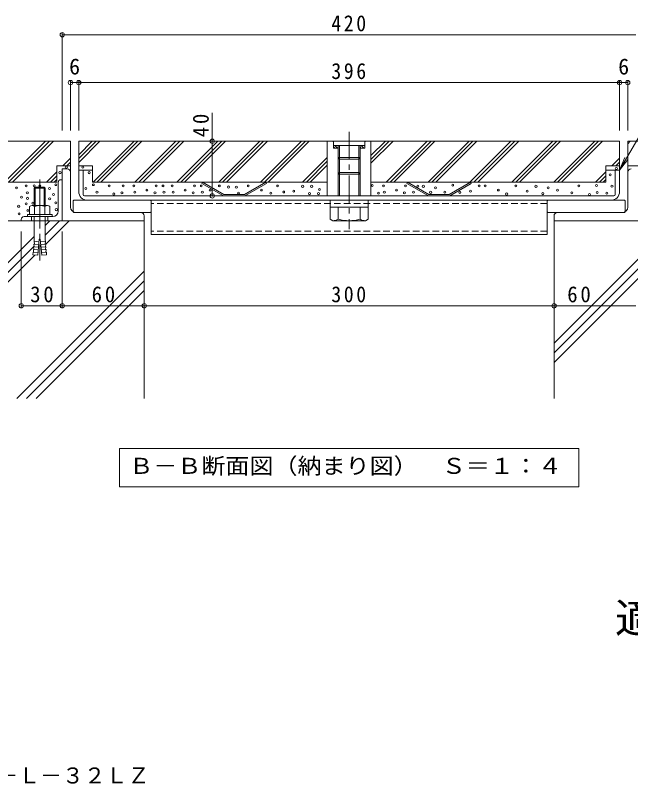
# Model space of a CAD drawing. Units: millimetres at full size, sheet at 1:4; some dimension numbers follow another scale. Extents: x -1026 to 1093, y -781 to 547.
# Drawn here: x 394 to 844, y -781 to -217 of the extents above; entities that cross this region are included whole.
import ezdxf
from ezdxf.enums import TextEntityAlignment as Align

# ---------------------------------------------------------------- set-up
doc = ezdxf.new("R2010")
doc.units = ezdxf.units.MM
doc.header["$LTSCALE"] = 4
doc.header["$PDMODE"] = 32
doc.header["$PDSIZE"] = 3.2
for name, pattern in [('CHAIN1', [8, 5, -1, 1, -1]), ('CHAIN2', [12, 9, -1, 1, -1]), ('DASHED1', [1.8, 1.2, -0.6])]:
    doc.linetypes.add(name, pattern=pattern)
for name, color, linetype, lineweight in [('4-0_通り芯', 7, 'Continuous', 18), ('4-1_躯体', 2, 'Continuous', 18), ('4-2_仕上', 3, 'Continuous', 18), ('4-3_寸法', 4, 'Continuous', 18), ('4-4_文字', 7, 'Continuous', 18), ('4-5_建具', 7, 'Continuous', 18), ('4-6_間仕切', 6, 'Continuous', 18), ('4-7_木断面', 5, 'Continuous', 9), ('4-8_ハッチ', 5, 'Continuous', 9), ('4-9_記号', 134, 'Continuous', 9), ('4-A_インテリア', 3, 'Continuous', 18), ('4-F_断熱材', 2, 'Continuous', 18)]:
    doc.layers.add(name, color=color, linetype=linetype, lineweight=lineweight)
doc.layers.add('F-5_F-5ﾚｲﾔ', color=2, linetype='Continuous')
doc.styles.add('ＭＳ ゴシック', font='')
doc.styles.get('ＭＳ ゴシック').set_extended_font_data('MS Gothic')

msp = doc.modelspace()

# ---------------------------------------------------------------- linework, layer by layer
at = {"layer": '4-0_通り芯'}
for p, q in [((426.177, -367.189), (415.657, -377.708)), ((419.106, -367.189), (415.657, -370.637)), ((433.268, -367.189), (415.967, -384.489)), ((788.157, -367.189), (788.157, -497.479)), ((788.157, -367.189), (946.899, -367.189)), ((407.657, -378.657), (329.415, -456.899)), ((407.502, -385.883), (329.415, -463.97)), ((860.37, -384.687), (788.157, -456.899)), ((408.098, -392.358), (329.415, -471.041)), ((859.876, -392.251), (788.157, -463.97)), ((866.708, -392.49), (788.157, -471.041)), ((488.157, -404.223), (394.901, -497.479)), ((488.157, -411.294), (401.972, -497.479)), ((488.157, -418.365), (409.043, -497.479))]:
    msp.add_line(p, q, dxfattribs=at)
msp.add_lwpolyline([(329.415, -367.189), (488.157, -367.189), (488.157, -497.479)], dxfattribs=at)
at = {"layer": '4-1_躯体'}
for p, q in [((546.221, -348.988), (530.401, -339.855)), ((530.901, -338.989), (530.414, -339.832)), ((546.489, -347.988), (530.901, -338.989)), ((561.491, -347.988), (577.078, -338.989)), ((577.578, -339.855), (561.759, -348.988)), ((577.078, -338.989), (577.578, -339.855)), ((696.221, -348.988), (680.401, -339.855)), ((680.901, -338.989), (680.414, -339.832)), ((696.489, -347.988), (680.901, -338.989)), ((727.578, -339.855), (711.759, -348.988)), ((727.078, -338.989), (727.578, -339.855)), ((546.489, -347.988), (561.491, -347.988))]:
    msp.add_line(p, q, dxfattribs=at)
msp.add_lwpolyline([(696.489, -347.988), (711.491, -347.988), (727.078, -338.989)], dxfattribs=at)
at = {"layer": '4-2_仕上'}
for p, q in [((440.168, -345.788), (440.168, -330.188)), ((440.168, -330.188), (450.168, -330.188)), ((443.368, -347.988), (443.368, -330.188)), ((826.167, -330.188), (836.167, -330.188)), ((832.967, -347.988), (832.967, -330.188)), ((836.167, -345.788), (836.167, -330.188)), ((444.368, -348.988), (831.967, -348.988)), ((829.767, -352.188), (446.568, -352.188))]:
    msp.add_line(p, q, dxfattribs=at)
for centre, radius, start, end in [((446.568, -345.788), 6.4, 180, 270), ((444.368, -347.988), 1, 180, 270), ((829.767, -345.788), 6.4, 270, 0), ((831.967, -347.988), 1, 270, 0)]:
    msp.add_arc(centre, radius, start, end, dxfattribs=at)
at = {"layer": '4-3_寸法'}
for p, q in [((431.657, -329.189), (428.157, -329.189)), ((428.157, -367.189), (428.157, -329.189)), ((434.157, -357.189), (434.157, -331.689)), ((842.157, -357.189), (842.157, -331.689)), ((438.158, -361.189), (485.658, -361.189)), ((488.157, -363.689), (488.157, -367.189)), ((788.157, -363.689), (788.157, -367.189)), ((838.157, -361.189), (790.657, -361.189)), ((428.157, -367.189), (488.157, -367.189)), ((848.157, -367.189), (788.157, -367.189))]:
    msp.add_line(p, q, dxfattribs=at)
for centre, radius, start, end in [((431.657, -331.689), 2.5, 0, 90), ((844.657, -331.689), 2.5, 90, 180), ((438.158, -357.189), 4, 180, 270), ((838.157, -357.189), 4, 270, 0), ((485.658, -363.689), 2.5, 0, 90), ((790.657, -363.689), 2.5, 90, 180)]:
    msp.add_arc(centre, radius, start, end, dxfattribs=at)
at = {"layer": '4-4_文字'}
for p, q in [((428.157, -229.788), (428.157, -300.988)), ((428.157, -230.988), (848.157, -230.988)), ((434.178, -264.788), (434.178, -300.988)), ((440.168, -264.788), (440.168, -300.988)), ((836.167, -264.788), (836.167, -300.988)), ((842.157, -264.788), (842.157, -300.988)), ((440.168, -265.988), (434.178, -265.988)), ((440.168, -265.988), (836.167, -265.988)), ((836.167, -265.988), (842.157, -265.988)), ((537.966, -308.988), (537.966, -288.087)), ((537.966, -348.988), (537.966, -308.988)), ((398.157, -430.71), (398.157, -375.189)), ((428.157, -430.71), (428.157, -375.189)), ((488.157, -432.253), (488.157, -377.189)), ((788.157, -432.253), (788.157, -377.189)), ((398.157, -429.51), (428.157, -429.51)), ((428.157, -429.51), (488.157, -429.51)), ((488.157, -429.51), (788.157, -429.51)), ((788.157, -429.51), (848.157, -429.51))]:
    msp.add_line(p, q, dxfattribs=at)
for p in [(428.157, -230.988), (434.178, -265.988), (440.168, -265.988), (836.167, -265.988), (842.157, -265.988), (537.966, -308.988), (537.966, -348.988), (398.157, -429.51), (428.157, -429.51), (488.157, -429.51), (788.157, -429.51)]:
    msp.add_point(p, dxfattribs=at)
at = {"layer": '4-5_建具'}
for p, q in [((889.432, -237.931), (836.167, -330.188)), ((836.167, -330.188), (839.994, -320.949)), ((836.167, -330.188), (842.255, -322.255)), ((469.957, -534.141), (806.357, -534.141)), ((469.957, -534.141), (469.957, -562.141)), ((806.357, -534.141), (806.357, -562.141)), ((469.957, -562.141), (806.357, -562.141))]:
    msp.add_line(p, q, dxfattribs=at)
at = {"layer": '4-6_間仕切', "linetype": 'CHAIN1'}
msp.add_line((638.157, -301.965), (638.157, -373.483), dxfattribs=at)
at = {"layer": '4-6_間仕切'}
for p, q in [((622.157, -308.989), (626.657, -308.989)), ((622.157, -348.989), (622.157, -308.989)), ((626.657, -309.489), (626.157, -308.989)), ((649.657, -308.989), (626.657, -308.989)), ((650.157, -308.989), (649.657, -309.489)), ((649.657, -313.989), (649.657, -308.989)), ((649.657, -308.989), (654.157, -308.989)), ((654.157, -348.989), (654.157, -308.989)), ((649.657, -311.989), (626.657, -311.989)), ((627.637, -313.989), (626.657, -313.009)), ((629.758, -313.989), (627.758, -311.989)), ((630.158, -312.267), (629.88, -311.989)), ((630.158, -348.988), (630.158, -311.989)), ((631.157, -348.988), (631.157, -311.989)), ((645.157, -348.988), (645.157, -311.989)), ((646.157, -317.233), (646.157, -311.989)), ((646.729, -313.989), (646.157, -313.417)), ((649.657, -313.989), (646.157, -313.989)), ((648.85, -313.989), (646.85, -311.989)), ((649.657, -312.675), (648.972, -311.989)), ((646.157, -320.989), (630.158, -320.989)), ((631.157, -321.989), (630.158, -320.989)), ((646.157, -320.935), (645.157, -321.989)), ((646.157, -348.988), (646.157, -317.233)), ((645.157, -321.989), (631.157, -321.989)), ((631.157, -331.989), (630.158, -332.989)), ((645.157, -331.989), (631.157, -331.989)), ((646.157, -332.989), (645.157, -331.989)), ((646.157, -332.989), (630.158, -332.989)), ((624.157, -357.189), (624.157, -352.189)), ((652.158, -357.189), (652.158, -352.189)), ((652.158, -357.189), (624.157, -357.189)), ((624.257, -357.189), (624.257, -366.063)), ((630.158, -366.092), (630.158, -357.189)), ((646.157, -366.092), (646.157, -357.189)), ((652.057, -357.189), (652.057, -366.092)), ((626.166, -367.165), (624.257, -366.063)), ((650.157, -367.189), (652.057, -366.092)), ((650.157, -367.189), (626.207, -367.189))]:
    msp.add_line(p, q, dxfattribs=at)
msp.add_lwpolyline([(630.158, -313.989), (626.657, -313.989), (626.657, -308.989)], dxfattribs=at)
for centre, radius, start, end in [((626.415, -360.288), 6.906, 267.86055, 302.81094), ((638.157, -337.469), 29.72, 254.38446, 285.61554), ((649.9, -360.288), 6.906, 237.18906, 272.13945)]:
    msp.add_arc(centre, radius, start, end, dxfattribs=at)
at = {"layer": '4-7_木断面'}
for p, q in [((434.178, -308.988), (329.435, -308.988)), ((385.954, -338.988), (415.955, -308.988)), ((388.783, -338.988), (418.783, -308.988)), ((391.611, -338.988), (421.611, -308.988)), ((440.168, -308.988), (440.168, -330.188)), ((440.168, -308.988), (836.167, -308.988)), ((440.168, -318.882), (450.062, -308.988)), ((440.168, -324.539), (455.718, -308.988)), ((440.168, -321.71), (452.89, -308.988)), ((450.718, -338.988), (480.718, -308.988)), ((453.546, -338.988), (483.547, -308.988)), ((456.375, -338.988), (486.375, -308.988)), ((481.375, -338.988), (511.375, -308.988)), ((484.203, -338.988), (514.204, -308.988)), ((487.032, -338.988), (517.032, -308.988)), ((512.032, -338.988), (542.032, -308.988)), ((514.86, -338.988), (544.861, -308.988)), ((517.689, -338.988), (547.689, -308.988)), ((542.689, -338.988), (572.689, -308.988)), ((545.517, -338.988), (575.517, -308.988)), ((548.345, -338.988), (578.346, -308.988)), ((573.345, -338.988), (603.346, -308.988)), ((576.174, -338.988), (606.174, -308.988)), ((579.002, -338.988), (609.003, -308.988)), ((649.511, -308.989), (649.512, -308.988)), ((654.157, -325.147), (670.317, -308.988)), ((654.157, -319.49), (664.66, -308.988)), ((654.157, -322.319), (667.488, -308.988)), ((665.316, -338.988), (695.317, -308.988)), ((668.145, -338.988), (698.145, -308.988)), ((670.973, -338.988), (700.974, -308.988)), ((695.973, -338.988), (725.974, -308.988)), ((698.802, -338.988), (728.802, -308.988)), ((701.63, -338.988), (731.63, -308.988)), ((726.63, -338.988), (756.63, -308.988)), ((729.458, -338.988), (759.459, -308.988)), ((732.287, -338.988), (762.287, -308.988)), ((757.287, -338.988), (787.287, -308.988)), ((760.115, -338.988), (790.116, -308.988)), ((762.944, -338.988), (792.944, -308.988)), ((787.944, -338.988), (817.944, -308.988)), ((790.772, -338.988), (820.773, -308.988)), ((793.601, -338.988), (823.601, -308.988)), ((836.167, -308.988), (836.167, -326.989)), ((842.157, -308.988), (946.899, -308.988)), ((842.157, -310.853), (844.021, -308.988)), ((428.611, -326.988), (434.177, -321.422)), ((604.002, -338.988), (622.157, -320.834)), ((830.6, -326.989), (836.167, -321.422)), ((424.177, -338.988), (424.177, -326.988)), ((431.439, -326.988), (434.177, -324.25)), ((434.177, -326.988), (434.177, -331.689)), ((440.168, -326.988), (450.168, -326.988)), ((450.168, -338.988), (450.168, -326.988)), ((606.831, -338.988), (622.157, -323.662)), ((609.659, -338.988), (622.157, -326.49)), ((826.167, -338.988), (826.167, -326.989)), ((833.429, -326.989), (836.167, -324.25)), ((836.167, -326.989), (836.167, -330.188)), ((842.157, -326.988), (842.157, -331.689)), ((416.611, -338.988), (424.178, -331.422)), ((818.601, -338.988), (826.167, -331.422)), ((419.439, -338.988), (424.178, -334.25)), ((422.268, -338.988), (424.178, -337.078)), ((821.429, -338.988), (826.167, -334.25)), ((824.257, -338.988), (826.167, -337.079)), ((424.177, -338.988), (329.435, -338.988)), ((450.168, -338.988), (622.157, -338.988)), ((654.157, -338.988), (826.167, -338.988))]:
    msp.add_line(p, q, dxfattribs=at)
for points in [[(434.178, -308.988), (434.177, -326.988), (424.177, -326.988)], [(842.157, -308.988), (842.157, -326.988), (852.157, -326.988)], [(836.167, -326.989), (830.013, -326.989), (826.167, -326.989)]]:
    msp.add_lwpolyline(points, dxfattribs=at)
for centre, radius in [((431.149, -327.94), 0.781), ((443.196, -327.94), 0.781), ((426.459, -331.97), 0.781), ((447.887, -331.97), 0.781), ((833.822, -328.931), 0.781), ((829.286, -333.592), 0.698), ((394.648, -343.205), 0.698), ((401.678, -341.722), 0.698), ((407.654, -341.697), 0.698), ((411.785, -341.722), 0.698), ((418.795, -343.573), 0.781), ((423.464, -340.803), 0.698), ((445.443, -343.573), 0.781), ((450.881, -340.803), 0.698), ((462.56, -341.722), 0.698), ((472.667, -341.722), 0.698), ((480.594, -341.722), 0.698), ((490.142, -344.712), 0.698), ((496.83, -341.722), 0.698), ((501.888, -341.722), 0.698), ((508.636, -341.722), 0.698), ((518.184, -344.712), 0.698), ((524.871, -341.722), 0.698), ((529.93, -341.722), 0.698), ((536.437, -344.712), 0.698), ((543.124, -341.722), 0.698), ((549.846, -342.516), 0.781), ((555.612, -342.596), 0.781), ((564.352, -341.722), 0.698), ((573.9, -344.712), 0.698), ((585.83, -341.722), 0.698), ((604.102, -341.988), 0.781), ((610.755, -341.988), 0.781), ((616.353, -344.364), 0.698), ((655.136, -341.406), 0.698), ((663.242, -341.722), 0.698), ((672.791, -344.712), 0.698), ((679.478, -341.722), 0.698), ((688.396, -341.881), 0.781), ((692.464, -341.988), 0.781), ((701.353, -343.158), 0.698), ((713.961, -341.116), 0.698), ((733.324, -341.722), 0.698), ((737.836, -341.722), 0.698), ((747.384, -344.712), 0.698), ((760.278, -341.722), 0.698), ((774.951, -341.988), 0.781), ((783.839, -343.158), 0.698), ((806.251, -341.722), 0.698), ((819.332, -341.406), 0.698), ((830.593, -341.881), 0.781), ((398.229, -349.991), 0.698), ((402.525, -346.794), 0.781), ((421.701, -347.925), 0.781), ((453.522, -346.308), 0.781), ((465.905, -347.652), 0.781), ((471.82, -346.794), 0.781), ((481.313, -346.293), 0.781), ((495.983, -346.794), 0.781), ((502.608, -346.293), 0.781), ((509.355, -346.293), 0.781), ((524.024, -346.794), 0.781), ((530.649, -346.293), 0.781), ((557.098, -346.9), 0.698), ((580.888, -347.085), 0.698), ((590.257, -346.154), 0.698), ((597.57, -345.553), 0.698), ((609.121, -347.328), 0.781), ((615.775, -347.328), 0.781), ((659.55, -347.085), 0.698), ((663.961, -346.293), 0.781), ((678.631, -346.794), 0.781), ((685.256, -346.293), 0.781), ((697.851, -346.395), 0.781), ((708.187, -346.237), 0.781), ((719.236, -346.371), 0.781), ((727.013, -345.627), 0.698), ((753.516, -347.652), 0.781), ((768.419, -345.553), 0.698), ((779.971, -347.328), 0.781), ((790.64, -344.882), 0.698), ((801.223, -346.794), 0.781), ((814.105, -347.947), 0.698), ((819.673, -346.598), 0.698), ((826.748, -347.085), 0.698), ((401.739, -354.862), 0.781), ((402.665, -350.82), 0.781), ((406.523, -354.326), 0.698), ((418.892, -351.172), 0.781), ((423.487, -354.138), 0.698), ((396.188, -356.591), 0.781), ((402.941, -359.604), 0.698), ((423.807, -359.07), 0.781), ((396.483, -362.124), 0.698)]:
    msp.add_circle(centre, radius, dxfattribs=at)
at = {"layer": '4-8_ハッチ'}
for p, q in [((493.157, -352.189), (493.157, -377.189)), ((783.157, -352.189), (783.157, -377.189)), ((783.157, -377.189), (493.157, -377.189))]:
    msp.add_line(p, q, dxfattribs=at)
at = {"layer": '4-8_ハッチ', "linetype": 'DASHED1'}
for p, q in [((783.157, -354.488), (493.157, -354.488)), ((783.157, -374.888), (493.157, -374.888))]:
    msp.add_line(p, q, dxfattribs=at)
at = {"layer": '4-9_記号'}
for p, q in [((436.157, -352.689), (436.157, -360.689)), ((436.657, -352.189), (492.657, -352.189)), ((493.157, -360.689), (493.157, -352.689)), ((783.157, -352.689), (783.157, -360.689)), ((783.657, -352.189), (839.657, -352.189)), ((840.157, -360.689), (840.157, -352.689)), ((436.657, -361.189), (492.657, -361.189)), ((783.657, -361.189), (839.657, -361.189))]:
    msp.add_line(p, q, dxfattribs=at)
for centre, start, end in [((436.657, -352.689), 90, 180), ((492.657, -352.689), 0, 90), ((783.657, -352.689), 90, 180), ((839.657, -352.689), 0, 90), ((436.657, -360.689), 180, 270), ((492.657, -360.689), 270, 0), ((783.657, -360.689), 180, 270), ((839.657, -360.689), 270, 0)]:
    msp.add_arc(centre, 0.5, start, end, dxfattribs=at)
at = {"layer": '4-A_インテリア'}
for p, q in [((427.157, -337.189), (428.157, -337.189)), ((428.157, -367.189), (428.157, -337.189)), ((425.157, -360.189), (425.157, -339.189)), ((398.157, -366.189), (398.157, -367.189)), ((421.157, -364.189), (400.157, -364.189)), ((398.157, -367.189), (428.157, -367.189))]:
    msp.add_line(p, q, dxfattribs=at)
at = {"layer": '4-A_インテリア', "linetype": 'DASHED1'}
for p, q in [((405.657, -364.189), (405.657, -367.189)), ((417.657, -364.189), (417.657, -367.189))]:
    msp.add_line(p, q, dxfattribs=at)
at = {"layer": '4-A_インテリア', "linetype": 'CHAIN2'}
msp.add_line((411.657, -362.189), (411.657, -369.002), dxfattribs=at)
at = {"layer": '4-A_インテリア'}
for centre, radius, start, end in [((427.157, -339.189), 2, 90, 180), ((421.157, -360.189), 4, 270, 0), ((400.157, -366.189), 2, 90, 180)]:
    msp.add_arc(centre, radius, start, end, dxfattribs=at)
at = {"layer": '4-F_断熱材', "linetype": 'CHAIN2'}
msp.add_line((411.657, -336.902), (411.657, -396.32), dxfattribs=at)
at = {"layer": '4-F_断熱材'}
for p, q in [((408.334, -342.589), (407.657, -343.265)), ((414.981, -342.589), (408.334, -342.589)), ((408.334, -342.589), (408.334, -356.089)), ((414.981, -342.589), (415.657, -343.265)), ((414.981, -342.589), (414.981, -356.089)), ((415.657, -343.265), (415.657, -356.089)), ((404.157, -356.81), (404.157, -362.589)), ((417.281, -356.089), (406.034, -356.089)), ((407.91, -356.81), (407.91, -362.589)), ((415.405, -356.81), (415.405, -362.589)), ((419.157, -356.81), (419.157, -362.589)), ((402.657, -362.589), (402.657, -364.189)), ((420.657, -362.589), (402.657, -362.589)), ((420.657, -364.189), (402.657, -364.189)), ((407.657, -364.189), (407.657, -378.806)), ((415.657, -364.189), (415.657, -378.806)), ((420.657, -362.589), (420.657, -364.189)), ((411.083, -382.581), (407.497, -382.267)), ((407.721, -384.294), (407.497, -382.267)), ((411.257, -380.589), (410.211, -392.543)), ((412.057, -380.589), (411.257, -380.589)), ((412.057, -380.589), (413.103, -392.543)), ((412.232, -382.581), (415.818, -382.267)), ((415.594, -384.294), (415.818, -382.267)), ((410.56, -388.558), (406.974, -388.244)), ((407.198, -390.272), (406.974, -388.244)), ((410.734, -386.566), (407.148, -386.252)), ((407.372, -388.279), (407.148, -386.252)), ((410.909, -384.573), (407.322, -384.26)), ((407.547, -386.287), (407.322, -384.26)), ((412.406, -384.573), (415.992, -384.26)), ((412.58, -386.566), (416.167, -386.252)), ((412.755, -388.558), (416.341, -388.244)), ((415.768, -386.287), (415.992, -384.26)), ((415.942, -388.279), (416.167, -386.252)), ((416.117, -390.272), (416.341, -388.244)), ((406.799, -390.237), (406.625, -392.229)), ((406.625, -392.229), (410.211, -392.543)), ((410.386, -390.55), (406.799, -390.237)), ((412.929, -390.55), (416.515, -390.237)), ((416.689, -392.229), (413.103, -392.543)), ((416.515, -390.237), (416.689, -392.229))]:
    msp.add_line(p, q, dxfattribs=at)
msp.add_lwpolyline([(415.657, -343.265), (407.657, -343.265), (407.657, -356.089)], dxfattribs=at)
for centre, radius, start, end in [((406.034, -358.889), 2.8, 47.92572, 132.07428), ((411.657, -366.178), 10.089, 68.19786, 111.80214), ((417.281, -358.889), 2.8, 47.92537, 132.07443), ((385.473, -379.511), 22.195, 352.86598, 1.81982), ((437.841, -379.511), 22.195, 178.18018, 187.13402)]:
    msp.add_arc(centre, radius, start, end, dxfattribs=at)

# ---------------------------------------------------------------- texts
at = {"layer": '4-4_文字', "color": 2, "style": 'ＭＳ ゴシック'}
for p in [(433.173, -263.588), (835.162, -263.588)]:
    msp.add_text('6', height=11.73, dxfattribs=at).set_placement(p, align=Align.BOTTOM_LEFT)
at = {"layer": '4-4_文字', "color": 2, "char_height": 11.73, "attachment_point": 7, "style": 'ＭＳ ゴシック'}
for s, insert in [('\\T1.27;\\W0.9;420', (625.157, -228.588)), ('\\T1.27;\\W0.9;396', (625.167, -263.588)), ('\\T1.27;\\W0.95;30', (404.657, -427.11)), ('\\T1.27;\\W0.95;60', (449.657, -427.11)), ('\\T1.27;\\W0.9;300', (625.157, -427.11)), ('\\T1.27;\\W0.95;60', (797.856, -427.11))]:
    msp.add_mtext(s, dxfattribs=dict(at, insert=insert))
at = {"layer": '4-4_文字', "color": 2, "insert": (535.566, -305.993), "char_height": 11.73, "attachment_point": 7, "rotation": 90, "style": 'ＭＳ ゴシック'}
msp.add_mtext('\\T1.27;\\W0.95;40', dxfattribs=at)
at = {"layer": '4-5_建具', "color": 2, "style": 'ＭＳ ゴシック', "width": 1.1}
msp.add_text('Ｂ－Ｂ断面図（納まり図）\u3000Ｓ＝１：４', height=11.73, dxfattribs=at).set_placement((477.157, -556.141), align=Align.BOTTOM_LEFT)
at = {"layer": '4-5_建具', "color": 3, "style": 'ＭＳ ゴシック', "width": 1.1}
msp.add_text('適用荷重：歩行用', height=21.99, dxfattribs=at).set_placement((832.653, -675.671), align=Align.BOTTOM_LEFT)
at = {"layer": 'F-5_F-5ﾚｲﾔ', "style": 'ＭＳ ゴシック'}
msp.add_text('カラー舗装用みぞ蓋\u3000石貼用（石貼高さ４０ｍｍ）側溝用\u3000ＳＰＬＴ－Ｍ－４０６０＋Ｌ－３２ＬＺ', height=11.73, dxfattribs=at).set_placement((-228.042, -782.945), align=Align.BOTTOM_LEFT)

doc.saveas('drawing.dxf')
